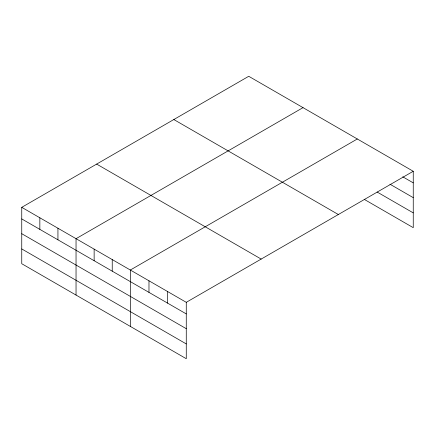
<?xml version="1.0" encoding="UTF-8"?>
<svg xmlns="http://www.w3.org/2000/svg" width="435" height="435" viewBox="0 0 435 435"><rect width="100%" height="100%" fill="white"/><g stroke="black" fill="none" stroke-linecap="round" stroke-linejoin="round"><path stroke-width="0.65" d="M21.75 207.337L186.267 302.325L186.267 358.706L21.75 263.724L21.75 207.337L248.733 76.294L413.25 171.276L413.25 227.663L364.307 199.404M303.021 107.635L76.038 238.684L76.038 295.071M357.314 138.982L130.331 270.026L130.331 326.413M186.267 302.325L413.25 171.276M402.761 176.806L413.25 182.863M389.945 184.19L413.25 197.648M377.123 192.02L413.25 212.878M173.826 119.538L338.343 214.52M96.657 164.093L261.174 259.075M21.75 218.925L186.267 313.912M21.75 233.709L186.267 328.691M21.75 248.94L186.267 343.927M167.622 291.559L167.622 303.146M148.977 280.792L148.977 292.38M112.235 259.581L112.235 271.168M94.139 249.13L94.139 260.717M57.942 228.234L57.942 239.821M39.846 217.788L39.846 229.375"/></g></svg>
